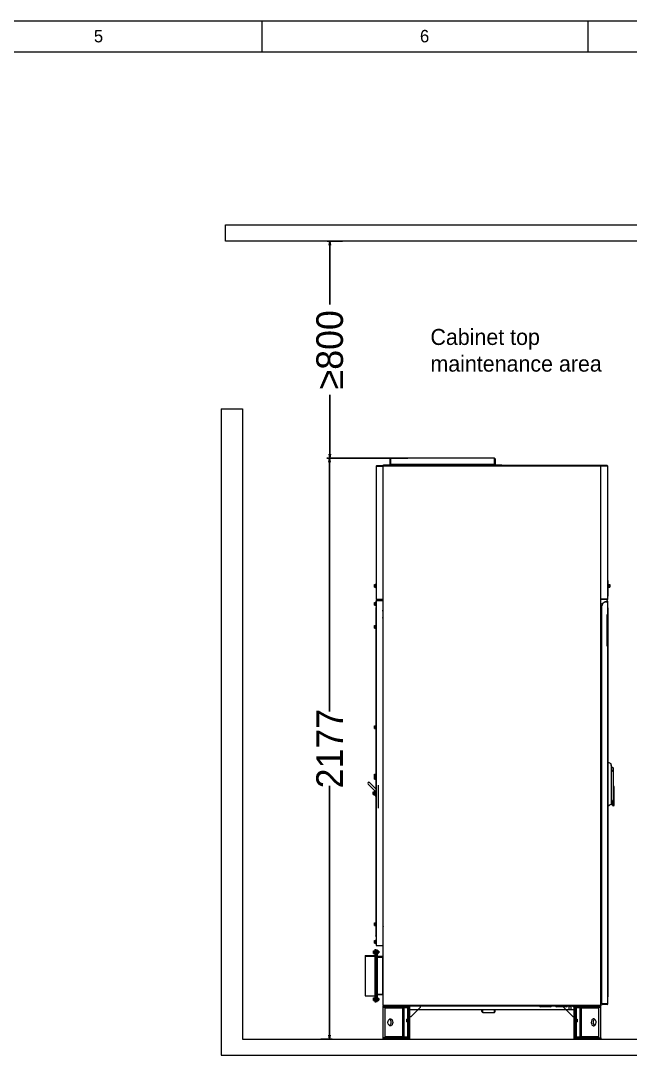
# Model space of a CAD drawing. Header units: inches. Extents: x -4705 to 38647, y 7098 to 31800.
# Drawn here: x 19237 to 21522, y 26538 to 30415 of the extents above; entities that cross this region are included whole.
import ezdxf

# ---------------------------------------------------------------- set-up
doc = ezdxf.new("R2010")
doc.units = ezdxf.units.IN
doc.header["$LTSCALE"] = 10
doc.header["$MEASUREMENT"] = 0
doc.layers.get('0').update_dxf_attribs({"lineweight": 0})
doc.layers.get('Defpoints').update_dxf_attribs({"lineweight": 0})
doc.layers.add('00_COMPONENTS', color=7, linetype='Continuous', lineweight=0)
doc.styles.add('DWGTransNewTextStyle', font='SourceHanSansCN-Normal.ttf')
doc.styles.get("Standard").update_dxf_attribs({"font": 'SourceHanSansCN-Normal.ttf'})
doc.dimstyles.get("Standard").update_dxf_attribs({"dimtxt": 60, "dimasz": 30, "dimexe": 0.18, "dimexo": 0.0625, "dimgap": 5, "dimtad": 0, "dimtoh": 1, "dimdec": 0, "dimdsep": 46, "dimtxsty": 'Standard', "dimblk": 'CLOSEDBLANK', "dimcen": 0.09, "dimadec": 0, "dimazin": 0, "dimtfac": 1, "dimtdec": 0, "dimtofl": 0, "dimtmove": 0, "dimatfit": 3, "dimldrblk": 'CLOSEDBLANK', "dimfxl": 1, "dimtolj": 1, "dimtzin": 0, "dimarcsym": 0})

# ---------------------------------------------------------------- blocks, each defined once
blk = doc.blocks.new('_ClosedBlank')
at = {"color": 0, "linetype": 'ByBlock', "lineweight": -2}
for p, q in [((-1, 0.17), (0, 0)), ((-1, 0.17), (-1, -0.17)), ((0, 0), (-1, -0.17))]:
    blk.add_line(p, q, dxfattribs=at)
blk = doc.blocks.new('*D39')
at = {"color": 0, "lineweight": -2, "ltscale": 30, "transparency": 16777216}
for p, q in [((20688.5, 28775.6), (20385.1, 28775.6)), ((20395.1, 28760.6), (20395.1, 27826.5)), ((20395.1, 26614.1), (20395.1, 27548.2)), ((20362, 26599.1), (20405.1, 26599.1))]:
    blk.add_line(p, q, dxfattribs=at)
at = {"layer": 'Defpoints', "color": 0, "transparency": 16777216}
for p in [(20693.5, 28775.6), (20357, 26599.1), (20395.1, 26599.1)]:
    blk.add_point(p, dxfattribs=at)
at = {"color": 0, "lineweight": -2, "transparency": 16777216, "xscale": 15, "yscale": 15, "zscale": 15}
for p, rotation in [((20395.1, 28775.6), 90), ((20395.1, 26599.1), 270)]:
    blk.add_blockref('_ClosedBlank', p, dxfattribs=dict(at, rotation=rotation))
at = {"color": 0, "ltscale": 50, "transparency": 16777216, "insert": (20395.1, 27687.4), "char_height": 100, "attachment_point": 5, "rotation": 90}
blk.add_mtext('\\A1;2177', dxfattribs=at)
blk = doc.blocks.new('_DotSmall')
at = {"color": 0, "linetype": 'ByBlock', "const_width": 0.5}
blk.add_lwpolyline([(-0.0625, 0, 1), (0.0625, 0, 1)], format="xyb", close=True, dxfattribs=at)
blk = doc.blocks.new('*D40')
at = {"color": 0, "lineweight": -2, "ltscale": 30, "transparency": 16777216}
for p, q in [((20442.9, 29588.6), (20385.8, 29588.6)), ((20395.8, 29573.6), (20395.8, 29351.4)), ((20395.8, 28790.6), (20395.8, 29012.8)), ((20688.5, 28775.6), (20385.8, 28775.6))]:
    blk.add_line(p, q, dxfattribs=at)
at = {"layer": 'Defpoints', "color": 0, "transparency": 16777216}
for p in [(20447.9, 29588.6), (20395.8, 28775.6), (20693.5, 28775.6)]:
    blk.add_point(p, dxfattribs=at)
at = {"color": 0, "lineweight": -2, "transparency": 16777216, "xscale": 15, "yscale": 15, "zscale": 15}
for p, rotation in [((20395.8, 29588.6), 90), ((20395.8, 28775.6), 270)]:
    blk.add_blockref('_ClosedBlank', p, dxfattribs=dict(at, rotation=rotation))
at = {"color": 0, "ltscale": 50, "transparency": 16777216, "insert": (20395.8, 29182.1), "char_height": 100, "attachment_point": 5, "rotation": 90}
blk.add_mtext('\\A1;≥800', dxfattribs=at)

msp = doc.modelspace()

# ---------------------------------------------------------------- linework, layer by layer
at = {"color": 7, "linetype": 'Continuous', "lineweight": 0}
for p, q in [((14027.318, 30415.284), (23808.068, 30415.284)), ((20140.287, 30415.284), (20140.287, 30298.846)), ((21362.881, 30415.284), (21362.881, 30298.846)), ((14609.506, 30298.846), (23691.631, 30298.846))]:
    msp.add_line(p, q, dxfattribs=at)
at = {"color": 7}
for p, q in [((19988.799, 28960.7), (19988.799, 26538.165)), ((19988.799, 28960.7), (20068.799, 28960.7)), ((20068.799, 28960.7), (20068.799, 26599.13)), ((20068.799, 26599.13), (22517.299, 26599.13)), ((19988.799, 26538.165), (22596.799, 26538.165))]:
    msp.add_line(p, q, dxfattribs=at)
at = {"color": 1, "linetype": 'Continuous'}
for p, q in [((20700.908, 26684.13), (20735.908, 26719.13)), ((20735.908, 26719.13), (20735.908, 26721.13)), ((21271.908, 26721.13), (21271.908, 26719.13)), ((21271.908, 26719.13), (21306.908, 26684.13)), ((20695.908, 26684.13), (20700.908, 26684.13)), ((21306.908, 26684.13), (21311.908, 26684.13))]:
    msp.add_line(p, q, dxfattribs=at)
at = {"color": 7, "linetype": 'Continuous'}
for p, q in [((20690.299, 26604.13), (20595.798, 26604.13)), ((20595.799, 26604.13), (20595.799, 26599.13)), ((20695.799, 26599.13), (20595.799, 26599.13)), ((20602.869, 26604.13), (20602.869, 26599.13)), ((20695.799, 26604.63), (20668.755, 26604.63)), ((20690.299, 26599.13), (20690.299, 26604.13)), ((20695.799, 26599.13), (20695.799, 26604.13)), ((21338.842, 26604.63), (21311.799, 26604.63)), ((21311.799, 26599.13), (21311.799, 26604.13)), ((21411.799, 26599.13), (21311.799, 26599.13)), ((21317.299, 26604.13), (21411.799, 26604.13)), ((21317.299, 26599.13), (21317.299, 26604.13)), ((21404.729, 26604.13), (21404.729, 26599.13)), ((21411.799, 26604.13), (21411.799, 26599.13))]:
    msp.add_line(p, q, dxfattribs=at)
at = {"color": 0, "ltscale": 30}
msp.add_lwpolyline([(20004.094, 29649.844), (22795.864, 29649.844), (22795.864, 29588.561), (20004.094, 29588.561)], close=True, dxfattribs=at)
at = {"color": 7, "linetype": 'Continuous'}
for centre, radius, start, end in [((20690.299, 26604.63), 5.5, 270, 0), ((20690.299, 26604.63), 0.5, 270, 0), ((21317.299, 26604.63), 5.5, 180, 270), ((21317.299, 26604.63), 0.5, 180, 270)]:
    msp.add_arc(centre, radius, start, end, dxfattribs=at)
for points, knots in [([(20667.216, 26604.13), (20667.448, 26604.13), (20667.923, 26604.198), (20668.597, 26604.492), (20669.213, 26604.965), (20669.947, 26605.829), (20670.583, 26607.238), (20670.751, 26608.486), (20670.751, 26609.13)], [0, 0, 0, 0, 0.1034469, 0.21067422, 0.3244974, 0.4464316, 0.71294298, 1, 1, 1, 1]), ([(20688.374, 26604.13), (20688.421, 26604.13), (20688.522, 26604.161), (20688.637, 26604.277), (20688.711, 26604.441), (20688.728, 26604.566), (20688.728, 26604.63)], [0, 0, 0, 0, 0.20948293, 0.44465574, 0.71200953, 1, 1, 1, 1]), ([(21319.223, 26604.13), (21319.177, 26604.13), (21319.076, 26604.161), (21318.961, 26604.277), (21318.887, 26604.441), (21318.87, 26604.566), (21318.87, 26604.63)], [0, 0, 0, 0, 0.20948293, 0.44465574, 0.71200953, 1, 1, 1, 1]), ([(21336.846, 26609.13), (21336.846, 26608.486), (21337.013, 26607.238), (21337.65, 26605.829), (21338.384, 26604.965), (21339, 26604.492), (21339.674, 26604.198), (21340.149, 26604.13), (21340.381, 26604.13)], [0, 0, 0, 0, 0.28705702, 0.5535684, 0.6755026, 0.78932578, 0.8965531, 1, 1, 1, 1])]:
    msp.add_open_spline(points, degree=3, knots=knots, dxfattribs=at)
at = {"layer": '00_COMPONENTS', "color": 7, "linetype": 'Continuous'}
for p, q in [((20622.408, 28751.13), (20622.408, 28773.63)), ((20623.908, 28751.13), (20623.908, 28773.63)), ((20623.908, 28773.63), (20624.408, 28773.63)), ((20623.908, 28772.63), (20624.408, 28772.63)), ((20624.402, 28774.13), (20624.151, 28774.059)), ((20624.408, 28775.63), (20624.408, 28774.13)), ((21013.408, 28775.63), (20624.408, 28775.63)), ((20624.408, 28753.63), (20624.408, 28774.13)), ((21013.408, 28775.63), (21013.408, 28774.13)), ((21013.408, 28753.63), (21013.408, 28774.13)), ((21013.908, 28773.63), (21013.408, 28773.63)), ((21013.408, 28772.63), (21013.908, 28772.63)), ((21013.685, 28774.047), (21013.419, 28774.13)), ((21013.908, 28773.611), (21013.818, 28773.91)), ((21013.908, 28773.63), (21013.908, 28751.13)), ((21015.408, 28773.63), (21015.408, 28751.13)), ((20569.908, 28746.13), (20569.908, 28490.456)), ((20569.908, 28746.13), (20595.908, 28746.13)), ((20571.908, 28748.13), (20595.908, 28748.13)), ((20571.908, 28746.63), (20571.908, 28746.141)), ((20571.908, 28746.63), (20595.908, 28746.63)), ((20595.908, 26726.13), (20595.908, 28749.13)), ((20595.908, 28749.13), (21411.908, 28749.13)), ((20595.908, 28747.13), (21411.908, 28747.13)), ((20597.408, 28749.13), (20597.408, 28750.63)), ((20597.408, 28750.63), (20621.908, 28750.63)), ((20598.408, 28744.63), (20598.408, 28747.13)), ((21408.908, 28747.13), (20598.908, 28747.13)), ((20623.908, 28753.63), (20624.408, 28753.63)), ((20624.408, 28753.63), (21013.408, 28753.63)), ((20626.908, 28753.63), (20626.908, 28749.63)), ((20626.908, 28753.63), (20626.908, 28749.13)), ((20628.908, 28753.63), (20628.908, 28749.13)), ((20628.908, 28749.13), (20628.908, 28753.63)), ((21008.908, 28753.63), (21008.908, 28749.13)), ((21008.908, 28753.63), (21008.908, 28749.13)), ((21010.908, 28753.63), (21010.908, 28749.13)), ((21010.908, 28749.63), (21010.908, 28753.63)), ((21013.408, 28753.63), (21013.908, 28753.63)), ((21015.908, 28750.63), (21040.408, 28750.63)), ((21040.408, 28749.13), (21040.408, 28750.63)), ((21409.408, 28747.13), (21409.408, 28744.63)), ((21411.908, 26726.13), (21411.908, 28749.13)), ((21435.908, 28748.13), (21411.908, 28748.13)), ((21435.908, 28746.63), (21411.908, 28746.63)), ((21437.908, 28746.13), (21411.908, 28746.13)), ((21435.908, 28746.63), (21435.908, 28746.141)), ((21437.908, 28248.13), (21437.908, 28746.13)), ((20569.908, 28490.456), (20569.908, 28435.43)), ((20569.908, 28435.43), (20569.908, 28248.13)), ((20568.308, 28306.13), (20568.308, 28288.13)), ((20568.308, 28306.13), (20569.908, 28306.13)), ((21439.508, 28306.13), (21437.908, 28306.13)), ((21438.408, 28318.043), (21438.408, 28306.13)), ((21439.508, 28288.13), (21439.508, 28306.13)), ((20562.708, 28292.13), (20562.708, 28302.13)), ((20562.708, 28302.13), (20566.708, 28302.13)), ((20562.708, 28292.13), (20566.708, 28292.13)), ((20566.408, 28297.13), (20563.008, 28297.13)), ((20566.708, 28291.775), (20566.708, 28302.485)), ((20566.708, 28302.485), (20568.308, 28302.485)), ((20566.708, 28291.775), (20568.308, 28291.775)), ((20568.308, 28288.13), (20569.908, 28288.13)), ((21439.508, 28288.13), (21437.908, 28288.13)), ((21438.408, 28288.13), (21438.408, 28258.453)), ((21441.108, 28302.485), (21439.508, 28302.485)), ((21441.108, 28291.775), (21439.508, 28291.775)), ((21441.108, 28291.775), (21441.108, 28302.485)), ((21441.108, 28302.13), (21445.108, 28302.13)), ((21441.108, 28292.13), (21445.108, 28292.13)), ((21441.408, 28297.13), (21444.808, 28297.13)), ((21445.108, 28302.13), (21445.108, 28292.13)), ((20562.708, 28225.63), (20562.708, 28235.63)), ((20562.708, 28235.63), (20566.708, 28235.63)), ((20562.708, 28225.63), (20566.708, 28225.63)), ((20566.408, 28230.63), (20563.008, 28230.63)), ((20566.708, 28225.275), (20566.708, 28235.985)), ((20566.708, 28235.985), (20568.308, 28235.985)), ((20568.308, 28239.63), (20568.308, 28221.63)), ((20568.308, 28239.63), (20569.908, 28239.63)), ((20569.908, 28248.13), (20595.908, 28248.13)), ((20569.908, 28242.13), (20569.908, 26950.13)), ((20569.908, 28242.13), (20594.408, 28242.13)), ((20571.908, 28247.63), (20595.908, 28247.63)), ((20571.908, 28246.13), (20595.908, 28246.13)), ((20571.908, 28244.13), (20594.408, 28244.13)), ((20571.908, 28242.63), (20594.408, 28242.63)), ((20594.408, 28244.13), (20594.408, 28242.63)), ((20594.408, 28242.13), (20594.408, 26950.13)), ((20595.908, 28239.88), (20594.408, 28239.88)), ((21437.908, 28248.13), (21411.908, 28248.13)), ((21435.908, 28247.63), (21411.908, 28247.63)), ((21435.908, 28246.13), (21411.908, 28246.13)), ((21415.025, 28229.63), (21419.355, 28232.13)), ((21416.025, 28227.898), (21415.025, 28229.63)), ((21415.876, 28229.395), (21418.408, 28228.696)), ((21417.731, 28228.883), (21416.025, 28227.898)), ((21416.704, 28230.614), (21416.175, 28230.336)), ((21417.322, 28230.959), (21416.704, 28230.614)), ((21418.408, 28224.851), (21418.408, 28228.696)), ((21428.248, 28237.264), (21420.908, 28233.027)), ((21433.908, 28240.532), (21429.578, 28238.032)), ((21429.594, 28237.775), (21430.459, 28237.926)), ((21430.748, 28237.934), (21430.459, 28237.926)), ((21430.748, 28237.934), (21438.408, 28237.934)), ((21436.891, 28237.926), (21435.408, 28237.934)), ((21437.791, 28237.934), (21436.891, 28237.926)), ((21438.408, 26732.13), (21438.408, 28237.934)), ((20566.708, 28225.275), (20568.308, 28225.275)), ((20568.108, 28213.18), (20568.108, 28149.485)), ((20568.308, 28221.63), (20569.908, 28221.63)), ((20595.908, 28221.38), (20594.408, 28221.38)), ((20594.908, 28206.13), (20594.408, 28206.13)), ((20594.408, 28202.569), (20595.908, 28203.63)), ((20594.908, 28202.923), (20594.908, 28206.13)), ((21413.908, 28202.216), (21411.908, 28203.63)), ((21412.908, 28206.13), (21415.408, 28206.13)), ((21412.908, 28202.923), (21412.908, 28206.13)), ((21413.908, 28177.846), (21413.908, 28202.216)), ((21415.408, 28224.851), (21418.408, 28224.851)), ((21415.408, 26732.13), (21415.408, 28224.851)), ((21434.258, 28190.526), (21434.258, 28071.203)), ((21439.708, 26759.865), (21439.708, 28211.865)), ((20562.708, 28139.13), (20562.708, 28149.13)), ((20562.708, 28149.13), (20566.708, 28149.13)), ((20566.708, 28138.775), (20566.708, 28149.485)), ((20566.708, 28149.485), (20568.308, 28149.485)), ((20568.308, 28153.13), (20568.308, 28135.13)), ((20568.308, 28153.13), (20569.908, 28153.13)), ((20594.408, 28177.846), (20594.908, 28177.846)), ((20594.408, 28177.544), (20594.908, 28177.544)), ((20595.841, 28176.13), (20594.408, 28176.13)), ((20595.908, 28151.63), (20594.408, 28151.63)), ((20594.433, 28178.217), (20595.908, 28179.26)), ((20594.908, 28177.544), (20594.908, 28178.553)), ((20594.908, 28176.13), (20594.908, 28177.544)), ((21413.908, 28177.846), (21411.908, 28179.26)), ((21411.975, 28176.13), (21415.408, 28176.13)), ((21412.908, 28177.544), (21412.908, 28178.553)), ((21415.408, 28177.846), (21412.908, 28177.846)), ((21415.408, 28177.544), (21412.908, 28177.544)), ((21412.908, 28177.544), (21412.908, 28176.13)), ((20562.708, 28139.13), (20566.708, 28139.13)), ((20566.408, 28144.13), (20563.008, 28144.13)), ((20566.708, 28138.775), (20568.308, 28138.775)), ((20568.108, 28138.775), (20568.108, 27592.485)), ((20568.308, 28135.13), (20569.908, 28135.13)), ((20595.908, 28136.63), (20594.408, 28136.63)), ((20562.708, 27772.63), (20566.708, 27772.63)), ((20562.708, 27762.63), (20562.708, 27772.63)), ((20562.708, 27762.63), (20566.708, 27762.63)), ((20566.408, 27767.63), (20563.008, 27767.63)), ((20566.708, 27772.985), (20568.108, 27772.985)), ((20566.708, 27762.275), (20566.708, 27772.985)), ((20566.708, 27762.275), (20568.108, 27762.275)), ((20595.908, 27615.13), (20594.408, 27615.13)), ((21441.243, 27634.13), (21439.708, 27634.13)), ((21450.236, 27630.247), (21442.511, 27633.849)), ((21450.846, 27627.183), (21451.147, 27624.321)), ((21451.908, 27478.623), (21451.908, 27608.44)), ((21452.048, 27606.103), (21451.991, 27606.155)), ((21452.09, 27606.169), (21452.048, 27606.103)), ((21452.178, 27606.116), (21452.124, 27606.172)), ((21452.224, 27606.178), (21452.178, 27606.116)), ((21452.308, 27606.12), (21452.258, 27606.18)), ((21452.308, 27617.03), (21452.308, 27606.18)), ((21452.358, 27606.18), (21452.308, 27606.12)), ((21452.438, 27606.116), (21452.392, 27606.178)), ((21452.492, 27606.172), (21452.438, 27606.116)), ((21452.568, 27606.103), (21452.526, 27606.169)), ((21452.625, 27606.155), (21452.568, 27606.103)), ((21452.696, 27606.082), (21452.659, 27606.15)), ((21452.757, 27606.13), (21452.696, 27606.082)), ((21452.823, 27606.052), (21452.79, 27606.123)), ((21452.887, 27606.097), (21452.823, 27606.052)), ((21452.948, 27606.014), (21452.919, 27606.087)), ((21453.014, 27606.055), (21452.948, 27606.014)), ((21453.069, 27605.968), (21453.046, 27606.043)), ((21453.138, 27606.004), (21453.069, 27605.968)), ((21453.188, 27605.915), (21453.17, 27605.99)), ((21453.259, 27605.946), (21453.188, 27605.915)), ((21453.303, 27605.853), (21453.289, 27605.93)), ((21453.376, 27605.88), (21453.303, 27605.853)), ((21453.413, 27605.785), (21453.405, 27605.862)), ((21453.488, 27605.806), (21453.413, 27605.785)), ((21453.519, 27605.709), (21453.516, 27605.786)), ((21453.595, 27605.726), (21453.519, 27605.709)), ((21453.62, 27605.626), (21453.622, 27605.704)), ((21453.697, 27605.638), (21453.62, 27605.626)), ((21453.715, 27605.537), (21453.722, 27605.615)), ((21453.792, 27605.544), (21453.715, 27605.537)), ((21453.804, 27605.442), (21453.816, 27605.519)), ((21453.882, 27605.444), (21453.804, 27605.442)), ((21453.887, 27605.341), (21453.903, 27605.417)), ((21453.964, 27605.338), (21453.887, 27605.341)), ((21453.962, 27605.236), (21453.984, 27605.31)), ((21454.04, 27605.227), (21453.962, 27605.236)), ((21454.031, 27605.125), (21454.058, 27605.198)), ((21454.108, 27605.112), (21454.031, 27605.125)), ((21458.808, 27473.63), (21458.808, 27614.291)), ((20562.708, 27592.13), (20566.708, 27592.13)), ((20562.708, 27572.63), (20562.708, 27592.13)), ((20562.708, 27582.13), (20566.708, 27582.13)), ((20562.708, 27572.63), (20566.708, 27572.63)), ((20562.736, 27582.117), (20562.742, 27582.13)), ((20566.408, 27587.13), (20563.008, 27587.13)), ((20566.408, 27577.63), (20563.008, 27577.63)), ((20566.68, 27582.117), (20566.674, 27582.13)), ((20566.708, 27592.485), (20568.308, 27592.485)), ((20566.708, 27572.275), (20566.708, 27592.485)), ((20566.708, 27581.775), (20568.308, 27581.775)), ((20566.708, 27572.275), (20568.108, 27572.275)), ((20568.108, 27581.775), (20568.108, 27035.485)), ((20568.308, 27596.13), (20569.908, 27596.13)), ((20568.308, 27596.13), (20568.308, 27578.13)), ((20568.308, 27578.13), (20569.908, 27578.13)), ((21452.141, 27599.325), (21451.908, 27598.921)), ((21451.991, 27602.105), (21452.048, 27602.157)), ((21452.048, 27602.157), (21452.09, 27602.092)), ((21452.124, 27602.088), (21452.178, 27602.145)), ((21452.178, 27602.145), (21452.224, 27602.082)), ((21452.258, 27602.081), (21452.308, 27602.14)), ((21452.308, 27602.14), (21452.358, 27602.081)), ((21452.308, 27495.43), (21452.308, 27602.08)), ((21452.392, 27602.082), (21452.438, 27602.145)), ((21452.438, 27602.145), (21452.492, 27602.088)), ((21452.526, 27602.092), (21452.568, 27602.157)), ((21452.568, 27602.157), (21452.625, 27602.105)), ((21452.659, 27602.11), (21452.696, 27602.179)), ((21452.696, 27602.179), (21452.757, 27602.13)), ((21452.79, 27602.138), (21452.823, 27602.208)), ((21452.823, 27602.208), (21452.887, 27602.164)), ((21452.919, 27602.173), (21452.948, 27602.246)), ((21452.948, 27602.246), (21453.014, 27602.206)), ((21453.046, 27602.218), (21453.069, 27602.292)), ((21453.069, 27602.292), (21453.138, 27602.256)), ((21453.17, 27602.27), (21453.188, 27602.346)), ((21453.188, 27602.346), (21453.259, 27602.314)), ((21453.289, 27602.33), (21453.303, 27602.407)), ((21453.303, 27602.407), (21453.376, 27602.38)), ((21453.405, 27602.398), (21453.413, 27602.476)), ((21453.413, 27602.476), (21453.488, 27602.454)), ((21453.516, 27602.474), (21453.519, 27602.552)), ((21453.519, 27602.552), (21453.595, 27602.535)), ((21453.62, 27602.634), (21453.697, 27602.622)), ((21453.622, 27602.556), (21453.62, 27602.634)), ((21453.715, 27602.723), (21453.792, 27602.716)), ((21453.722, 27602.646), (21453.715, 27602.723)), ((21453.804, 27602.818), (21453.882, 27602.816)), ((21453.816, 27602.741), (21453.804, 27602.818)), ((21453.887, 27602.919), (21453.964, 27602.922)), ((21453.903, 27602.843), (21453.887, 27602.919)), ((21453.962, 27603.025), (21454.04, 27603.033)), ((21453.984, 27602.95), (21453.962, 27603.025)), ((21454.031, 27603.135), (21454.108, 27603.149)), ((21454.058, 27603.062), (21454.031, 27603.135)), ((21454.093, 27605.01), (21454.124, 27605.081)), ((21454.168, 27604.992), (21454.093, 27605.01)), ((21454.093, 27603.25), (21454.168, 27603.269)), ((21454.124, 27603.179), (21454.093, 27603.25)), ((21454.146, 27604.892), (21454.182, 27604.961)), ((21454.221, 27604.868), (21454.146, 27604.892)), ((21454.146, 27603.369), (21454.221, 27603.392)), ((21454.182, 27603.3), (21454.146, 27603.369)), ((21454.192, 27604.77), (21454.233, 27604.836)), ((21454.265, 27604.742), (21454.192, 27604.77)), ((21454.192, 27603.491), (21454.265, 27603.519)), ((21454.233, 27603.424), (21454.192, 27603.491)), ((21454.23, 27604.645), (21454.275, 27604.709)), ((21454.3, 27604.612), (21454.23, 27604.645)), ((21454.23, 27603.615), (21454.3, 27603.648)), ((21454.275, 27603.551), (21454.23, 27603.615)), ((21454.26, 27604.518), (21454.308, 27604.579)), ((21454.328, 27604.481), (21454.26, 27604.518)), ((21454.26, 27603.742), (21454.328, 27603.779)), ((21454.308, 27603.681), (21454.26, 27603.742)), ((21454.281, 27604.39), (21454.333, 27604.447)), ((21454.346, 27604.348), (21454.281, 27604.39)), ((21454.281, 27603.87), (21454.346, 27603.912)), ((21454.333, 27603.813), (21454.281, 27603.87)), ((21454.294, 27604.26), (21454.35, 27604.314)), ((21454.356, 27604.214), (21454.294, 27604.26)), ((21454.294, 27604), (21454.356, 27604.046)), ((21454.35, 27603.946), (21454.294, 27604)), ((21454.298, 27604.13), (21454.357, 27604.18)), ((21454.357, 27604.08), (21454.298, 27604.13)), ((20563.908, 27529.686), (20539.159, 27554.435)), ((20568.108, 27536.8), (20544.816, 27560.092)), ((20563.908, 27527.13), (20563.908, 27529.686)), ((20576.408, 27550.809), (20576.408, 27464.287)), ((20595.908, 27559.13), (20594.408, 27559.13)), ((21459.808, 27545.73), (21458.808, 27545.73)), ((21462.308, 27476.13), (21462.308, 27543.23)), ((20558.708, 27525.13), (20562.708, 27525.13)), ((20558.708, 27515.13), (20558.708, 27525.13)), ((20558.708, 27515.13), (20562.708, 27515.13)), ((20562.408, 27520.13), (20559.008, 27520.13)), ((20562.708, 27525.485), (20564.308, 27525.485)), ((20562.708, 27514.775), (20562.708, 27525.485)), ((20562.708, 27514.775), (20564.308, 27514.775)), ((20565.908, 27527.13), (20563.908, 27527.13)), ((20564.308, 27526.13), (20565.908, 27526.13)), ((20564.308, 27526.13), (20564.308, 27514.13)), ((20564.308, 27514.13), (20565.908, 27514.13)), ((20565.908, 27510.13), (20565.908, 27527.13)), ((20565.908, 27523.347), (20567.908, 27523.347)), ((20565.908, 27520.13), (20568.108, 27520.13)), ((20565.908, 27510.13), (20568.108, 27510.13)), ((21452.308, 27495.43), (21452.315, 27495.271)), ((21455.308, 27473.73), (21455.308, 27491.111)), ((21439.708, 27474.13), (21440.923, 27474.13)), ((21455.308, 27482.53), (21452.308, 27482.53)), ((21455.308, 27473.73), (21458.808, 27473.73)), ((21459.808, 27473.63), (21458.808, 27473.63)), ((20562.708, 27035.13), (20566.708, 27035.13)), ((20562.708, 27025.13), (20562.708, 27035.13)), ((20562.708, 27025.13), (20566.708, 27025.13)), ((20566.408, 27030.13), (20563.008, 27030.13)), ((20566.708, 27035.485), (20568.308, 27035.485)), ((20566.708, 27024.775), (20566.708, 27035.485)), ((20566.708, 27024.775), (20568.308, 27024.775)), ((20568.108, 27024.775), (20568.108, 26986.18)), ((20568.308, 27039.13), (20569.908, 27039.13)), ((20568.308, 27039.13), (20568.308, 27021.13)), ((20595.908, 27058.13), (20594.408, 27058.13)), ((20568.108, 26984.13), (20568.108, 26986.18)), ((20568.308, 27021.13), (20569.908, 27021.13)), ((20595.841, 27022.13), (20594.408, 27022.13)), ((20595.408, 27020.716), (20594.408, 27020.716)), ((20595.408, 27020.414), (20594.408, 27020.414)), ((20595.908, 27002.13), (20594.408, 27002.13)), ((20594.408, 26995.691), (20595.908, 26994.63)), ((20594.408, 26992.13), (20595.408, 26992.13)), ((20594.433, 27020.044), (20595.908, 27019)), ((20595.408, 27022.13), (20595.408, 27020.716)), ((20595.408, 27020.414), (20595.408, 27020.716)), ((20595.408, 27019.354), (20595.408, 27020.414)), ((20595.408, 26992.215), (20595.408, 26994.984)), ((20595.408, 26992.215), (20595.408, 26992.13)), ((20562.708, 26968.63), (20566.708, 26968.63)), ((20562.708, 26958.63), (20562.708, 26968.63)), ((20562.708, 26958.63), (20566.708, 26958.63)), ((20566.408, 26963.63), (20563.008, 26963.63)), ((20566.708, 26968.985), (20568.308, 26968.985)), ((20566.708, 26958.275), (20566.708, 26968.985)), ((20566.708, 26958.275), (20568.308, 26958.275)), ((20568.112, 26984.13), (20568.687, 26984.13)), ((20568.308, 26972.63), (20569.908, 26972.63)), ((20568.308, 26972.63), (20568.308, 26954.63)), ((20568.308, 26954.63), (20569.908, 26954.63)), ((20569.908, 26950.13), (20594.408, 26950.13)), ((20595.908, 26972.88), (20594.408, 26972.88)), ((20595.908, 26954.38), (20594.408, 26954.38)), ((20567.908, 26910.13), (20567.908, 26935.13)), ((20567.908, 26933.63), (20572.908, 26933.63)), ((20567.908, 26909.63), (20567.908, 26910.13)), ((20567.908, 26738.13), (20567.908, 26909.63)), ((20570.908, 26933.63), (20570.908, 26739.63)), ((20572.908, 26933.63), (20572.908, 26739.63)), ((20572.908, 26930.655), (20576.608, 26930.655)), ((20572.908, 26919.605), (20576.608, 26919.605)), ((20595.408, 26908.63), (20573.408, 26908.63)), ((20576.908, 26930.355), (20576.608, 26930.655)), ((20576.608, 26919.605), (20576.608, 26930.655)), ((20576.908, 26919.905), (20576.608, 26919.605)), ((20576.908, 26919.905), (20576.908, 26930.355)), ((20576.908, 26928.13), (20578.958, 26928.13)), ((20576.908, 26922.13), (20578.958, 26922.13)), ((20579.208, 26927.88), (20578.958, 26928.13)), ((20578.958, 26928.13), (20578.958, 26922.13)), ((20579.208, 26922.38), (20578.958, 26922.13)), ((20579.208, 26927.88), (20579.208, 26922.38)), ((20572.908, 26906.38), (20595.908, 26906.38)), ((20595.408, 26906.63), (20573.408, 26906.63)), ((20593.908, 26766.88), (20593.908, 26906.38)), ((21411.908, 26794), (21413.908, 26795.414)), ((21411.975, 26797.13), (21415.408, 26797.13)), ((21412.408, 26797.13), (21412.408, 26795.716)), ((21415.408, 26795.716), (21412.408, 26795.716)), ((21412.408, 26795.414), (21412.408, 26795.716)), ((21415.408, 26795.414), (21412.408, 26795.414)), ((21412.408, 26795.414), (21412.408, 26794.354)), ((21413.908, 26795.414), (21413.908, 26771.044)), ((20572.908, 26766.88), (20595.908, 26766.88)), ((20572.908, 26753.655), (20576.608, 26753.655)), ((20595.408, 26766.63), (20573.408, 26766.63)), ((20595.408, 26764.63), (20573.408, 26764.63)), ((20576.908, 26753.355), (20576.608, 26753.655)), ((20576.608, 26742.605), (20576.608, 26753.655)), ((20576.908, 26742.905), (20576.908, 26753.355)), ((21412.225, 26769.854), (21413.908, 26771.044)), ((21412.408, 26769.984), (21412.408, 26767.215)), ((21412.408, 26767.215), (21412.408, 26767.13)), ((21412.408, 26767.13), (21415.408, 26767.13)), ((20567.908, 26739.63), (20572.908, 26739.63)), ((20572.908, 26742.605), (20576.608, 26742.605)), ((20576.908, 26742.905), (20576.608, 26742.605)), ((20576.908, 26751.13), (20578.958, 26751.13)), ((20576.908, 26745.13), (20578.958, 26745.13)), ((20579.208, 26750.88), (20578.958, 26751.13)), ((20578.958, 26751.13), (20578.958, 26745.13)), ((20579.208, 26745.38), (20578.958, 26745.13)), ((20579.208, 26750.88), (20579.208, 26745.38)), ((20595.907, 26719.13), (20695.908, 26719.13)), ((20595.908, 26726.13), (21411.908, 26726.13)), ((20595.908, 26726.13), (20595.908, 26724.13)), ((20595.908, 26724.13), (21411.908, 26724.13)), ((20595.908, 26599.13), (20595.908, 26724.13)), ((20596.007, 26726.13), (21411.68, 26726.13)), ((20598.408, 26726.13), (21409.408, 26726.13)), ((20602.978, 26724.13), (20692.372, 26724.13)), ((20602.978, 26719.13), (20602.978, 26724.13)), ((20602.978, 26604.13), (20602.978, 26719.13)), ((20605.099, 26716.13), (20607.221, 26719.13)), ((20605.099, 26716.13), (20668.786, 26716.13)), ((20668.786, 26716.13), (20668.786, 26607.13)), ((20688.837, 26716.13), (20673.029, 26716.13)), ((20673.029, 26716.13), (20673.029, 26607.13)), ((20686.716, 26719.13), (20688.837, 26716.13)), ((20687.908, 26719.13), (20690.908, 26716.13)), ((20688.787, 26718.63), (20690.908, 26718.63)), ((20688.787, 26718.63), (20688.787, 26674.13)), ((20689.187, 26718.701), (20688.837, 26718.63)), ((20688.837, 26674.13), (20688.837, 26718.63)), ((20690.908, 26604.63), (20690.908, 26719.13)), ((20692.372, 26724.13), (20692.372, 26719.13)), ((20692.372, 26721.13), (20695.372, 26724.13)), ((20695.872, 26719.13), (20692.372, 26722.63)), ((20692.85, 26721.608), (20693.17, 26721.608)), ((20694.142, 26724.13), (20693.17, 26721.608)), ((21182.687, 26722.13), (20693.372, 26722.13)), ((20695.908, 26604.63), (20695.908, 26719.13)), ((21182.408, 26724.13), (21182.408, 26723.38)), ((21223.408, 26720.38), (21185.408, 26720.38)), ((21242.687, 26722.13), (21226.129, 26722.13)), ((21226.408, 26724.13), (21226.408, 26723.38)), ((21242.408, 26724.13), (21242.408, 26723.38)), ((21283.408, 26720.38), (21245.408, 26720.38)), ((21293.658, 26722.13), (21286.129, 26722.13)), ((21286.408, 26724.13), (21286.408, 26723.38)), ((21292.408, 26722.93), (21292.408, 26724.13)), ((21292.408, 26722.93), (21301.408, 26722.93)), ((21292.408, 26722.93), (21292.608, 26722.73)), ((21292.608, 26722.73), (21301.208, 26722.73)), ((21293.658, 26710.13), (21293.658, 26722.73)), ((21300.158, 26710.13), (21300.158, 26722.73)), ((21312.615, 26722.13), (21300.158, 26722.13)), ((21301.408, 26722.93), (21301.208, 26722.73)), ((21301.408, 26722.93), (21301.408, 26724.13)), ((21305.908, 26724.13), (21311.908, 26718.13)), ((21311.201, 26724.13), (21314.736, 26719.13)), ((21311.908, 26719.13), (21411.908, 26719.13)), ((21311.908, 26604.63), (21311.908, 26719.13)), ((21315.444, 26722.63), (21311.944, 26719.13)), ((21315.444, 26724.13), (21404.838, 26724.13)), ((21315.444, 26724.13), (21315.444, 26719.13)), ((21316.908, 26604.63), (21316.908, 26719.13)), ((21316.908, 26716.13), (21319.908, 26719.13)), ((21316.908, 26718.63), (21319.029, 26718.63)), ((21318.629, 26718.701), (21318.979, 26718.63)), ((21321.1, 26719.13), (21318.979, 26716.13)), ((21318.979, 26674.13), (21318.979, 26718.63)), ((21334.786, 26716.13), (21318.979, 26716.13)), ((21319.029, 26718.63), (21319.029, 26674.13)), ((21334.786, 26607.13), (21334.786, 26716.13)), ((21339.029, 26716.13), (21402.715, 26716.13)), ((21339.029, 26607.13), (21339.029, 26716.13)), ((21402.715, 26716.13), (21400.593, 26719.13)), ((21404.838, 26599.13), (21404.838, 26724.13)), ((21411.908, 26726.13), (21411.908, 26724.13)), ((21411.908, 26719.13), (21411.908, 26724.13)), ((21411.908, 26604.13), (21411.908, 26719.13)), ((21415.408, 26732.13), (21438.408, 26732.13)), ((21415.408, 26731.13), (21417.075, 26731.13)), ((21415.408, 26729.13), (21415.408, 26731.13)), ((21435.408, 26729.13), (21415.408, 26729.13)), ((21415.849, 26731.865), (21420.408, 26729.13)), ((20695.908, 26709.63), (21311.908, 26709.63)), ((20965.908, 26702.13), (20965.908, 26709.63)), ((20968.408, 26702.13), (20968.408, 26709.63)), ((20968.908, 26699.13), (20968.908, 26709.63)), ((20968.908, 26699.13), (21012.908, 26699.13)), ((21012.908, 26699.13), (21012.908, 26709.63)), ((21013.408, 26702.13), (21013.408, 26709.63)), ((21015.908, 26702.13), (21015.908, 26709.63)), ((21293.658, 26710.13), (21300.158, 26710.13)), ((21293.658, 26710.13), (21294.158, 26709.63)), ((21300.158, 26710.13), (21299.658, 26709.63)), ((20690.908, 26674.13), (20684.908, 26674.13)), ((20684.908, 26664.13), (20684.908, 26674.13)), ((20684.908, 26664.13), (20690.908, 26664.13)), ((20690.908, 26669.13), (20685.682, 26669.13)), ((20688.787, 26664.13), (20688.787, 26604.63)), ((20688.837, 26604.63), (20688.837, 26664.13)), ((21316.908, 26674.13), (21322.908, 26674.13)), ((21316.908, 26669.13), (21322.134, 26669.13)), ((21316.908, 26664.13), (21322.908, 26664.13)), ((21318.979, 26604.63), (21318.979, 26664.13)), ((21319.029, 26664.13), (21319.029, 26604.63)), ((21322.908, 26674.13), (21322.908, 26664.13)), ((20595.907, 26604.13), (20690.408, 26604.13)), ((20595.908, 26599.13), (20695.908, 26599.13)), ((20602.978, 26604.13), (20602.978, 26599.13)), ((20668.786, 26607.13), (20605.099, 26607.13)), ((20605.099, 26607.13), (20607.221, 26604.13)), ((20673.029, 26607.13), (20688.837, 26607.13)), ((20686.716, 26604.13), (20688.837, 26607.13)), ((20687.908, 26604.13), (20690.908, 26607.13)), ((20688.487, 26604.238), (20688.299, 26604.159)), ((20695.908, 26599.13), (20695.908, 26604.13)), ((21311.908, 26599.13), (21311.908, 26604.13)), ((21311.908, 26599.13), (21411.908, 26599.13)), ((21316.908, 26607.13), (21319.908, 26604.13)), ((21316.908, 26604.63), (21319.03, 26604.63)), ((21317.408, 26604.13), (21411.908, 26604.13)), ((21318.979, 26607.13), (21334.786, 26607.13)), ((21321.1, 26604.13), (21318.979, 26607.13)), ((21319.319, 26604.243), (21319.504, 26604.163)), ((21402.715, 26607.13), (21339.029, 26607.13)), ((21402.715, 26607.13), (21400.593, 26604.13)), ((21411.908, 26604.13), (21411.908, 26599.13))]:
    msp.add_line(p, q, dxfattribs=at)
at = {"layer": '00_COMPONENTS', "color": 1, "linetype": 'Continuous'}
for p, q in [((20527.908, 26909.63), (20565.908, 26909.63)), ((20527.908, 26909.63), (20527.908, 26761.63)), ((20529.907, 26909.63), (20529.907, 26910.13)), ((20529.908, 26911.63), (20565.908, 26911.63)), ((20529.908, 26910.13), (20565.908, 26910.13)), ((20559.208, 26930.13), (20563.208, 26930.13)), ((20559.208, 26920.13), (20559.208, 26930.13)), ((20559.208, 26920.13), (20563.208, 26920.13)), ((20562.908, 26925.13), (20559.508, 26925.13)), ((20563.208, 26930.485), (20564.808, 26930.485)), ((20563.208, 26919.775), (20563.208, 26930.485)), ((20563.208, 26919.775), (20564.808, 26919.775)), ((20564.808, 26934.13), (20566.408, 26934.13)), ((20564.808, 26934.13), (20564.808, 26916.13)), ((20564.808, 26916.13), (20566.408, 26916.13)), ((20565.908, 26757.13), (20565.908, 26916.13)), ((20566.408, 26935.13), (20567.908, 26935.13)), ((20566.408, 26910.13), (20566.408, 26935.13)), ((20567.908, 26910.13), (20566.408, 26910.13)), ((20567.908, 26909.63), (20566.408, 26909.63)), ((20566.408, 26738.13), (20566.408, 26909.63)), ((20527.908, 26761.63), (20565.908, 26761.63)), ((20559.208, 26753.13), (20563.208, 26753.13)), ((20559.208, 26743.13), (20559.208, 26753.13)), ((20563.208, 26753.485), (20564.808, 26753.485)), ((20563.208, 26742.775), (20563.208, 26753.485)), ((20564.808, 26757.13), (20566.408, 26757.13)), ((20564.808, 26757.13), (20564.808, 26739.13)), ((20559.208, 26743.13), (20563.208, 26743.13)), ((20562.908, 26748.13), (20559.508, 26748.13)), ((20563.208, 26742.775), (20564.808, 26742.775)), ((20564.808, 26739.13), (20566.408, 26739.13)), ((20566.408, 26738.13), (20567.908, 26738.13))]:
    msp.add_line(p, q, dxfattribs=at)
at = {"layer": '00_COMPONENTS', "color": 7, "linetype": 'Continuous'}
for points in [[(20688.786, 26604.63), (20688.747, 26604.479), (20688.642, 26604.347), (20688.487, 26604.238)], [(21319.03, 26604.63), (21319.067, 26604.483), (21319.169, 26604.352), (21319.319, 26604.243)]]:
    msp.add_lwpolyline(points, dxfattribs=at)
for centre, radius, start, end in [((20624.408, 28773.63), 2, 90, 180), ((20624.408, 28773.63), 0.5, 90, 180), ((21013.408, 28773.63), 2, 0, 90), ((21013.408, 28773.63), 0.5, 0, 90), ((20571.908, 28746.13), 2, 90, 180), ((20571.908, 28746.13), 0.5, 90, 180), ((20621.908, 28751.13), 2, 270, 0), ((20621.908, 28751.13), 0.5, 270, 0), ((20626.408, 28749.63), 0.5, 270, 0), ((21011.408, 28749.63), 0.5, 180, 270), ((21015.908, 28751.13), 2, 180, 270), ((21015.908, 28751.13), 0.5, 180, 270), ((21435.908, 28746.13), 2, 0, 90), ((21435.908, 28746.13), 0.5, 0, 90), ((20571.908, 28248.13), 2, 180, 270), ((20571.908, 28242.13), 2, 90, 180), ((20571.908, 28248.13), 0.5, 180, 270), ((20571.908, 28242.13), 0.5, 90, 180), ((21423.408, 28228.696), 5, 120, 180), ((21430.748, 28232.934), 5, 90, 120), ((21435.408, 28237.934), 3, 0, 120), ((21435.354, 28238.095), 2.83, 102.795608, 108.32967), ((21435.387, 28237.8), 3.128, 76.570826, 81.880591), ((21435.908, 28248.13), 2, 270, 0), ((21435.908, 28248.13), 0.5, 270, 0), ((21435.392, 28237.951), 2.997, 39.641047, 44.469788), ((21435.339, 28237.907), 3.067, 34.788132, 39.642978), ((21435.293, 28237.875), 3.121, 26.544672, 34.784897), ((20573.108, 28213.18), 5, 130.663155, 214.311039), ((20594.908, 28207.13), 3, 270, 286.643457), ((21412.908, 28207.13), 3, 253.356543, 270), ((21434.708, 28211.865), 5, 0, 42.178013), ((21441.243, 27631.13), 3, 65, 90), ((21450.025, 27629.794), 0.5, 7.413358, 65), ((21285.908, 27608.44), 166, 6.482973, 7.413361), ((21285.908, 27608.44), 166, 359.999998, 5.48983), ((21452.308, 27599.03), 18, 90.00005, 92.027209), ((21452.308, 27604.13), 2.05, 258.534812, 101.367634), ((21450.699, 27604.13), 13, 51.40613, 82.888839), ((20568.8, 27579.197), 6.731, 154.288965, 154.834663), ((20560.616, 27579.197), 6.731, 25.165337, 25.711035), ((20593.408, 27602.63), 2.5, 293.604755, 0), ((20593.408, 27571.63), 2.5, 0, 66.395245), ((20541.988, 27557.264), 4, 45, 225), ((21459.808, 27543.23), 2.5, 0, 90), ((21440.923, 27477.13), 3, 270, 305.07099), ((21454.139, 27458.306), 20, 97.655587, 125.07099), ((21451.408, 27478.623), 0.5, 277.655597, 359.998086), ((21452.308, 27500.53), 18, 268.721766, 270), ((21459.808, 27476.13), 2.5, 270, 0), ((20593.408, 27045.63), 2.5, 293.604755, 0), ((20573.108, 26986.18), 5, 145.688961, 229.336845), ((20593.408, 27014.63), 2.5, 0, 66.395245), ((20595.408, 26991.63), 2.5, 81.359153, 90), ((20573.408, 26909.13), 0.5, 180, 270), ((20573.408, 26909.13), 2.5, 257.494981, 270), ((20595.408, 26909.13), 2.5, 270, 282.505019), ((20573.408, 26764.13), 2.5, 90, 102.505019), ((20573.408, 26764.13), 0.5, 90, 180), ((20595.408, 26764.13), 2.5, 77.494981, 90), ((21412.408, 26766.63), 2.5, 90, 98.640847), ((21434.708, 26759.865), 5, 317.821987, 0), ((20693.048, 26704.082), 15.089, 98.145749, 99.036143), ((20683.472, 26722.665), 9.772, 338.81717, 344.497926), ((20686.345, 26722.156), 6.846, 355.550242, 357.603307), ((20686.674, 26722.141), 6.517, 357.614199, 358.305708), ((21185.408, 26723.38), 3, 180, 270), ((21223.408, 26723.38), 3, 270, 0), ((21245.408, 26723.38), 3, 180, 270), ((21283.408, 26723.38), 3, 270, 0), ((21314.768, 26704.082), 15.089, 80.963857, 81.854251), ((21435.408, 26732.13), 3, 270, 0), ((21435.499, 26731.913), 2.764, 292.871624, 297.465653), ((21435.446, 26732.011), 2.876, 297.493549, 306.049573), ((21435.265, 26732.225), 3.157, 323.826305, 337.383939), ((21435.614, 26732.132), 2.794, 351.749397, 359.967015), ((20968.908, 26702.13), 3, 180, 269.999863), ((20968.908, 26702.13), 0.5, 180, 269.999863), ((21012.908, 26702.13), 3, 270.000137, 0), ((21012.908, 26702.13), 0.5, 270.000137, 0), ((20690.408, 26604.63), 5.5, 270, 0), ((20690.408, 26604.63), 0.5, 270, 0), ((21317.408, 26604.63), 5.5, 180, 270), ((21317.408, 26604.63), 0.5, 180, 270)]:
    msp.add_arc(centre, radius, start, end, dxfattribs=at)
at = {"layer": '00_COMPONENTS', "color": 1, "linetype": 'Continuous'}
for radius in [2, 0.5]:
    msp.add_arc((20529.908, 26909.63), radius, 90, 180, dxfattribs=at)
at = {"layer": '00_COMPONENTS', "color": 7, "linetype": 'Continuous'}
for points in [[(20562.708, 28301.559), (20562.799, 28301.753), (20562.9, 28301.944), (20563.008, 28302.13)], [(20563.008, 28297.13), (20562.9, 28297.316), (20562.799, 28297.507), (20562.708, 28297.702)], [(20562.708, 28296.559), (20562.799, 28296.753), (20562.9, 28296.944), (20563.008, 28297.13)], [(20563.008, 28292.13), (20562.9, 28292.316), (20562.799, 28292.507), (20562.708, 28292.702)], [(20566.708, 28301.559), (20566.617, 28301.753), (20566.516, 28301.944), (20566.408, 28302.13)], [(20566.408, 28297.13), (20566.516, 28297.316), (20566.617, 28297.507), (20566.708, 28297.702)], [(20566.708, 28296.559), (20566.617, 28296.753), (20566.516, 28296.944), (20566.408, 28297.13)], [(20566.408, 28292.13), (20566.516, 28292.316), (20566.617, 28292.507), (20566.708, 28292.702)], [(21441.408, 28302.13), (21441.3, 28301.944), (21441.199, 28301.753), (21441.108, 28301.559)], [(21441.108, 28297.702), (21441.199, 28297.507), (21441.3, 28297.316), (21441.408, 28297.13)], [(21441.408, 28297.13), (21441.3, 28296.944), (21441.199, 28296.753), (21441.108, 28296.559)], [(21441.108, 28292.702), (21441.199, 28292.507), (21441.3, 28292.316), (21441.408, 28292.13)], [(21444.808, 28302.13), (21444.916, 28301.944), (21445.017, 28301.753), (21445.108, 28301.559)], [(21445.108, 28297.702), (21445.017, 28297.507), (21444.916, 28297.316), (21444.808, 28297.13)], [(21444.808, 28297.13), (21444.916, 28296.944), (21445.017, 28296.753), (21445.108, 28296.559)], [(21445.108, 28292.702), (21445.017, 28292.507), (21444.916, 28292.316), (21444.808, 28292.13)], [(20562.708, 28235.059), (20562.799, 28235.253), (20562.9, 28235.444), (20563.008, 28235.63)], [(20563.008, 28230.63), (20562.9, 28230.816), (20562.799, 28231.007), (20562.708, 28231.202)], [(20562.708, 28230.059), (20562.799, 28230.253), (20562.9, 28230.444), (20563.008, 28230.63)], [(20563.008, 28225.63), (20562.9, 28225.816), (20562.799, 28226.007), (20562.708, 28226.202)], [(20566.708, 28235.059), (20566.617, 28235.253), (20566.516, 28235.444), (20566.408, 28235.63)], [(20566.408, 28230.63), (20566.516, 28230.816), (20566.617, 28231.007), (20566.708, 28231.202)], [(20566.708, 28230.059), (20566.617, 28230.253), (20566.516, 28230.444), (20566.408, 28230.63)], [(20566.408, 28225.63), (20566.516, 28225.816), (20566.617, 28226.007), (20566.708, 28226.202)], [(20562.708, 28148.559), (20562.799, 28148.753), (20562.9, 28148.944), (20563.008, 28149.13)], [(20566.708, 28148.559), (20566.617, 28148.753), (20566.516, 28148.944), (20566.408, 28149.13)], [(20563.008, 28144.13), (20562.9, 28144.316), (20562.799, 28144.507), (20562.708, 28144.702)], [(20562.708, 28143.559), (20562.799, 28143.753), (20562.9, 28143.944), (20563.008, 28144.13)], [(20563.008, 28139.13), (20562.9, 28139.316), (20562.799, 28139.507), (20562.708, 28139.702)], [(20566.408, 28144.13), (20566.516, 28144.316), (20566.617, 28144.507), (20566.708, 28144.702)], [(20566.708, 28143.559), (20566.617, 28143.753), (20566.516, 28143.944), (20566.408, 28144.13)], [(20566.408, 28139.13), (20566.516, 28139.316), (20566.617, 28139.507), (20566.708, 28139.702)], [(20562.708, 27772.059), (20562.799, 27772.253), (20562.9, 27772.444), (20563.008, 27772.63)], [(20563.008, 27767.63), (20562.9, 27767.816), (20562.799, 27768.007), (20562.708, 27768.202)], [(20562.708, 27767.059), (20562.799, 27767.253), (20562.9, 27767.444), (20563.008, 27767.63)], [(20563.008, 27762.63), (20562.9, 27762.816), (20562.799, 27763.007), (20562.708, 27763.202)], [(20566.708, 27772.059), (20566.617, 27772.253), (20566.516, 27772.444), (20566.408, 27772.63)], [(20566.408, 27767.63), (20566.516, 27767.816), (20566.617, 27768.007), (20566.708, 27768.202)], [(20566.708, 27767.059), (20566.617, 27767.253), (20566.516, 27767.444), (20566.408, 27767.63)], [(20566.408, 27762.63), (20566.516, 27762.816), (20566.617, 27763.007), (20566.708, 27763.202)], [(20562.708, 27591.559), (20562.799, 27591.753), (20562.9, 27591.944), (20563.008, 27592.13)], [(20563.008, 27587.13), (20562.9, 27587.316), (20562.799, 27587.507), (20562.708, 27587.702)], [(20562.708, 27586.559), (20562.799, 27586.753), (20562.9, 27586.944), (20563.008, 27587.13)], [(20563.008, 27582.13), (20562.9, 27582.316), (20562.799, 27582.507), (20562.708, 27582.702)], [(20563.008, 27577.63), (20562.9, 27577.816), (20562.799, 27578.007), (20562.708, 27578.202)], [(20562.708, 27577.059), (20562.799, 27577.253), (20562.9, 27577.444), (20563.008, 27577.63)], [(20563.008, 27572.63), (20562.9, 27572.816), (20562.799, 27573.007), (20562.708, 27573.202)], [(20566.708, 27591.559), (20566.617, 27591.753), (20566.516, 27591.944), (20566.408, 27592.13)], [(20566.408, 27587.13), (20566.516, 27587.316), (20566.617, 27587.507), (20566.708, 27587.702)], [(20566.708, 27586.559), (20566.617, 27586.753), (20566.516, 27586.944), (20566.408, 27587.13)], [(20566.408, 27582.13), (20566.516, 27582.316), (20566.617, 27582.507), (20566.708, 27582.702)], [(20566.408, 27577.63), (20566.516, 27577.816), (20566.617, 27578.007), (20566.708, 27578.202)], [(20566.708, 27577.059), (20566.617, 27577.253), (20566.516, 27577.444), (20566.408, 27577.63)], [(20566.408, 27572.63), (20566.516, 27572.816), (20566.617, 27573.007), (20566.708, 27573.202)], [(20558.708, 27524.559), (20558.799, 27524.753), (20558.9, 27524.944), (20559.008, 27525.13)], [(20559.008, 27520.13), (20558.9, 27520.316), (20558.799, 27520.507), (20558.708, 27520.702)], [(20558.708, 27519.559), (20558.799, 27519.753), (20558.9, 27519.944), (20559.008, 27520.13)], [(20559.008, 27515.13), (20558.9, 27515.316), (20558.799, 27515.507), (20558.708, 27515.702)], [(20562.708, 27524.559), (20562.617, 27524.753), (20562.516, 27524.944), (20562.408, 27525.13)], [(20562.408, 27520.13), (20562.516, 27520.316), (20562.617, 27520.507), (20562.708, 27520.702)], [(20562.708, 27519.559), (20562.617, 27519.753), (20562.516, 27519.944), (20562.408, 27520.13)], [(20562.408, 27515.13), (20562.516, 27515.316), (20562.617, 27515.507), (20562.708, 27515.702)], [(21452.315, 27495.271), (21452.483, 27493.571), (21454.14, 27492.357), (21455.308, 27491.111)], [(21455.308, 27482.311), (21456.457, 27481.085), (21457.632, 27479.882), (21458.808, 27478.682)], [(20562.708, 27034.559), (20562.799, 27034.753), (20562.9, 27034.944), (20563.008, 27035.13)], [(20563.008, 27030.13), (20562.9, 27030.316), (20562.799, 27030.507), (20562.708, 27030.702)], [(20562.708, 27029.559), (20562.799, 27029.753), (20562.9, 27029.944), (20563.008, 27030.13)], [(20563.008, 27025.13), (20562.9, 27025.316), (20562.799, 27025.507), (20562.708, 27025.702)], [(20566.708, 27034.559), (20566.617, 27034.753), (20566.516, 27034.944), (20566.408, 27035.13)], [(20566.408, 27030.13), (20566.516, 27030.316), (20566.617, 27030.507), (20566.708, 27030.702)], [(20566.708, 27029.559), (20566.617, 27029.753), (20566.516, 27029.944), (20566.408, 27030.13)], [(20566.408, 27025.13), (20566.516, 27025.316), (20566.617, 27025.507), (20566.708, 27025.702)], [(20562.708, 26968.059), (20562.799, 26968.253), (20562.9, 26968.444), (20563.008, 26968.63)], [(20563.008, 26963.63), (20562.9, 26963.816), (20562.799, 26964.007), (20562.708, 26964.202)], [(20562.708, 26963.059), (20562.799, 26963.253), (20562.9, 26963.444), (20563.008, 26963.63)], [(20563.008, 26958.63), (20562.9, 26958.816), (20562.799, 26959.007), (20562.708, 26959.202)], [(20566.708, 26968.059), (20566.617, 26968.253), (20566.516, 26968.444), (20566.408, 26968.63)], [(20566.408, 26963.63), (20566.516, 26963.816), (20566.617, 26964.007), (20566.708, 26964.202)], [(20566.708, 26963.059), (20566.617, 26963.253), (20566.516, 26963.444), (20566.408, 26963.63)], [(20566.408, 26958.63), (20566.516, 26958.816), (20566.617, 26959.007), (20566.708, 26959.202)], [(20690.678, 26718.984), (20690.178, 26718.904), (20689.682, 26718.802), (20689.187, 26718.701)], [(21314.63, 26721.869), (21314.669, 26720.937), (21314.896, 26720.005), (21315.233, 26719.134)], [(21317.138, 26718.984), (21317.638, 26718.904), (21318.134, 26718.802), (21318.629, 26718.701)], [(20619.228, 26673.622), (20620.286, 26674.248), (20621.547, 26674.63), (20622.777, 26674.63)], [(21388.587, 26673.622), (21387.529, 26674.248), (21386.268, 26674.63), (21385.038, 26674.63)], [(20622.777, 26648.63), (20621.547, 26648.63), (20620.286, 26649.012), (20619.228, 26649.638)], [(21385.038, 26648.63), (21386.268, 26648.63), (21387.529, 26649.012), (21388.587, 26649.638)]]:
    msp.add_open_spline(points, degree=3, dxfattribs=at)
for points, knots in [([(21435.829, 28240.897), (21435.646, 28240.923), (21435.275, 28240.943), (21434.907, 28240.896), (21434.727, 28240.855)], [0, 0, 0, 0, 0.50034807, 1, 1, 1, 1]), ([(21437.531, 28240.051), (21437.34, 28240.245), (21436.898, 28240.582), (21436.38, 28240.779), (21436.114, 28240.843)], [0, 0, 0, 0, 0.49904631, 1, 1, 1, 1]), ([(21438.408, 28237.934), (21438.408, 28238.164), (21438.35, 28238.627), (21438.189, 28239.064), (21438.086, 28239.27)], [0, 0, 0, 0, 0.49959617, 1, 1, 1, 1]), ([(20692.372, 26724.13), (20692.489, 26724.13), (20693.251, 26723.659), (20693.209, 26722.646), (20693.188, 26721.948)], [0, 0, 0, 0, 0.14310174, 1, 1, 1, 1]), ([(21315.444, 26724.13), (21315.324, 26724.13), (21314.543, 26723.635), (21314.6, 26722.591), (21314.63, 26721.869)], [0, 0, 0, 0, 0.14178984, 1, 1, 1, 1]), ([(21437.139, 26729.686), (21437.268, 26729.78), (21437.511, 26729.989), (21437.719, 26730.233), (21437.814, 26730.362)], [0, 0, 0, 0, 0.49957819, 1, 1, 1, 1]), ([(21438.18, 26731.011), (21438.227, 26731.126), (21438.309, 26731.363), (21438.361, 26731.607), (21438.379, 26731.731)], [0, 0, 0, 0, 0.50022904, 1, 1, 1, 1]), ([(20622.777, 26674.63), (20623.995, 26674.63), (20626.613, 26673.837), (20630.784, 26669.625), (20631.969, 26664.823), (20631.969, 26661.63)], [0, 0, 0, 0, 0.21079384, 0.44747293, 1, 1, 1, 1]), ([(21385.038, 26674.63), (21383.82, 26674.63), (21381.202, 26673.837), (21377.031, 26669.625), (21375.846, 26664.823), (21375.846, 26661.63)], [0, 0, 0, 0, 0.21079384, 0.44747293, 1, 1, 1, 1]), ([(20613.585, 26661.63), (20613.585, 26662.891), (20614.011, 26667.346), (20616.428, 26671.965), (20619.228, 26673.622)], [0, 0, 0, 0, 0.2792902, 1, 1, 1, 1]), ([(20619.228, 26649.638), (20618.359, 26650.152), (20614.901, 26653.207), (20613.585, 26658.107), (20613.585, 26661.63)], [0, 0, 0, 0, 0.22266199, 1, 1, 1, 1]), ([(20619.255, 26673.622), (20620.124, 26673.108), (20623.581, 26670.053), (20624.898, 26665.153), (20624.898, 26661.63)], [0, 0, 0, 0, 0.22266199, 1, 1, 1, 1]), ([(20624.898, 26661.63), (20624.898, 26660.369), (20624.472, 26655.914), (20622.055, 26651.296), (20619.255, 26649.638)], [0, 0, 0, 0, 0.2792902, 1, 1, 1, 1]), ([(20631.969, 26661.63), (20631.969, 26658.437), (20630.784, 26653.635), (20626.613, 26649.423), (20623.995, 26648.63), (20622.777, 26648.63)], [0, 0, 0, 0, 0.55252707, 0.78920616, 1, 1, 1, 1]), ([(20684.908, 26671.63), (20684.908, 26672.284), (20685.159, 26673.164), (20685.57, 26673.936), (20685.682, 26674.13)], [0, 0, 0, 0, 0.74500873, 1, 1, 1, 1]), ([(20685.682, 26669.13), (20685.57, 26669.324), (20685.159, 26670.096), (20684.908, 26670.977), (20684.908, 26671.63)], [0, 0, 0, 0, 0.25499126, 1, 1, 1, 1]), ([(20684.908, 26666.63), (20684.908, 26667.284), (20685.159, 26668.164), (20685.57, 26668.936), (20685.682, 26669.13)], [0, 0, 0, 0, 0.74500873, 1, 1, 1, 1]), ([(20685.682, 26664.13), (20685.57, 26664.324), (20685.159, 26665.096), (20684.908, 26665.977), (20684.908, 26666.63)], [0, 0, 0, 0, 0.25499126, 1, 1, 1, 1]), ([(21322.134, 26674.13), (21322.246, 26673.936), (21322.657, 26673.164), (21322.908, 26672.284), (21322.908, 26671.63)], [0, 0, 0, 0, 0.25499126, 1, 1, 1, 1]), ([(21322.908, 26671.63), (21322.908, 26670.977), (21322.657, 26670.096), (21322.246, 26669.324), (21322.134, 26669.13)], [0, 0, 0, 0, 0.74500873, 1, 1, 1, 1]), ([(21322.134, 26669.13), (21322.246, 26668.936), (21322.657, 26668.164), (21322.908, 26667.284), (21322.908, 26666.63)], [0, 0, 0, 0, 0.25499126, 1, 1, 1, 1]), ([(21322.908, 26666.63), (21322.908, 26665.977), (21322.657, 26665.096), (21322.246, 26664.324), (21322.134, 26664.13)], [0, 0, 0, 0, 0.74500873, 1, 1, 1, 1]), ([(21375.846, 26661.63), (21375.846, 26658.437), (21377.031, 26653.635), (21381.202, 26649.423), (21383.82, 26648.63), (21385.038, 26648.63)], [0, 0, 0, 0, 0.55252707, 0.78920616, 1, 1, 1, 1]), ([(21388.56, 26673.622), (21387.691, 26673.108), (21384.233, 26670.053), (21382.917, 26665.153), (21382.917, 26661.63)], [0, 0, 0, 0, 0.22266199, 1, 1, 1, 1]), ([(21382.917, 26661.63), (21382.917, 26660.369), (21383.343, 26655.914), (21385.76, 26651.296), (21388.56, 26649.638)], [0, 0, 0, 0, 0.2792902, 1, 1, 1, 1]), ([(21394.23, 26661.63), (21394.23, 26662.891), (21393.804, 26667.346), (21391.387, 26671.965), (21388.587, 26673.622)], [0, 0, 0, 0, 0.2792902, 1, 1, 1, 1]), ([(21388.587, 26649.638), (21389.456, 26650.152), (21392.913, 26653.207), (21394.23, 26658.107), (21394.23, 26661.63)], [0, 0, 0, 0, 0.22266199, 1, 1, 1, 1])]:
    msp.add_open_spline(points, degree=3, knots=knots, dxfattribs=at)
at = {"layer": '00_COMPONENTS', "color": 1, "linetype": 'Continuous'}
for points in [[(20559.208, 26929.559), (20559.299, 26929.753), (20559.4, 26929.944), (20559.508, 26930.13)], [(20559.508, 26925.13), (20559.4, 26925.316), (20559.299, 26925.507), (20559.208, 26925.702)], [(20559.208, 26924.559), (20559.299, 26924.753), (20559.4, 26924.944), (20559.508, 26925.13)], [(20559.508, 26920.13), (20559.4, 26920.316), (20559.299, 26920.507), (20559.208, 26920.702)], [(20563.208, 26929.559), (20563.117, 26929.753), (20563.016, 26929.944), (20562.908, 26930.13)], [(20562.908, 26925.13), (20563.016, 26925.316), (20563.117, 26925.507), (20563.208, 26925.702)], [(20563.208, 26924.559), (20563.117, 26924.753), (20563.016, 26924.944), (20562.908, 26925.13)], [(20562.908, 26920.13), (20563.016, 26920.316), (20563.117, 26920.507), (20563.208, 26920.702)], [(20559.208, 26752.559), (20559.299, 26752.753), (20559.4, 26752.944), (20559.508, 26753.13)], [(20563.208, 26752.559), (20563.117, 26752.753), (20563.016, 26752.944), (20562.908, 26753.13)], [(20559.508, 26748.13), (20559.4, 26748.316), (20559.299, 26748.507), (20559.208, 26748.702)], [(20559.208, 26747.559), (20559.299, 26747.753), (20559.4, 26747.944), (20559.508, 26748.13)], [(20559.508, 26743.13), (20559.4, 26743.316), (20559.299, 26743.507), (20559.208, 26743.702)], [(20562.908, 26748.13), (20563.016, 26748.316), (20563.117, 26748.507), (20563.208, 26748.702)], [(20563.208, 26747.559), (20563.117, 26747.753), (20563.016, 26747.944), (20562.908, 26748.13)], [(20562.908, 26743.13), (20563.016, 26743.316), (20563.117, 26743.507), (20563.208, 26743.702)]]:
    msp.add_open_spline(points, degree=3, dxfattribs=at)

# ---------------------------------------------------------------- texts
at = {"color": 7, "linetype": 'Continuous', "lineweight": 0, "char_height": 46.575, "attachment_point": 2, "style": 'DWGTransNewTextStyle'}
for s, insert in [('5', (19528.424, 30380.691)), ('6', (20751.018, 30380.691))]:
    msp.add_mtext(s, dxfattribs=dict(at, insert=insert))
at = {"color": 0, "ltscale": 30, "insert": (20773.055, 29260.121), "char_height": 60, "width": 843.06328, "attachment_point": 1, "style": 'DWGTransNewTextStyle'}
msp.add_mtext('Cabinet top maintenance area', dxfattribs=at)

# ---------------------------------------------------------------- dimensions: what is measured, and where the dimension line sits
at = {"color": 0, "ltscale": 30}
for base, p1, p2, text, picture, middle in [((20395.809, 28775.63), (20447.88, 29588.561), (20693.455, 28775.63), '≥800', '*D40', (20395.809, 29182.096)), ((20395.097, 26599.13), (20693.455, 28775.63), (20357.043, 26599.13), '2177', '*D39', (20395.097, 27687.38))]:
    dim = msp.add_linear_dim(base=base, p1=p1, p2=p2, angle=90, text=text, dimstyle='Standard', override={"dimtxt": 100, "dimasz": 15, "dimexe": 10, "dimexo": 5, "dimgap": 4, "dimzin": 0, "dimtxsty": 'Standard', "dimcen": 5.0292, "dimatfit": 2, "dimldrblk": 'DotSmall'}, dxfattribs=at)
    dim.commit()
    dim.dimension.update_dxf_attribs({"geometry": picture, "text_midpoint": middle})

doc.saveas('drawing.dxf')
